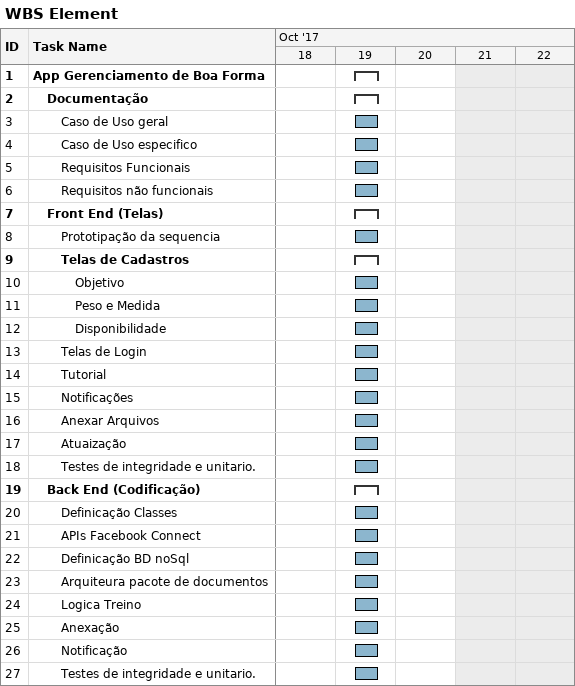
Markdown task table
WBS Element

| ID | Level | Task | Start | Finish |
|---|---|---|---|---|
| 1 | 1 | **App Gerenciamento de Boa Forma** | 2017-10-19 | 2017-10-19 |
| 2 | 2 | **Documentação** | 2017-10-19 | 2017-10-19 |
| 3 | 3 | Caso de Uso geral | 2017-10-19 | 2017-10-19 |
| 4 | 3 | Caso de Uso especifico | 2017-10-19 | 2017-10-19 |
| 5 | 3 | Requisitos Funcionais | 2017-10-19 | 2017-10-19 |
| 6 | 3 | Requisitos não funcionais | 2017-10-19 | 2017-10-19 |
| 7 | 2 | **Front End (Telas)** | 2017-10-19 | 2017-10-19 |
| 8 | 3 | Prototipação da sequencia | 2017-10-19 | 2017-10-19 |
| 9 | 3 | **Telas de Cadastros** | 2017-10-19 | 2017-10-19 |
| 10 | 4 | Objetivo | 2017-10-19 | 2017-10-19 |
| 11 | 4 | Peso e Medida | 2017-10-19 | 2017-10-19 |
| 12 | 4 | Disponibilidade | 2017-10-19 | 2017-10-19 |
| 13 | 3 | Telas de Login | 2017-10-19 | 2017-10-19 |
| 14 | 3 | Tutorial | 2017-10-19 | 2017-10-19 |
| 15 | 3 | Notificações | 2017-10-19 | 2017-10-19 |
| 16 | 3 | Anexar Arquivos | 2017-10-19 | 2017-10-19 |
| 17 | 3 | Atuaização | 2017-10-19 | 2017-10-19 |
| 18 | 3 | Testes de integridade e unitario. | 2017-10-19 | 2017-10-19 |
| 19 | 2 | **Back End (Codificação)** | 2017-10-19 | 2017-10-19 |
| 20 | 3 | Definicação Classes | 2017-10-19 | 2017-10-19 |
| 21 | 3 | APIs Facebook Connect | 2017-10-19 | 2017-10-19 |
| 22 | 3 | Definicação BD noSql | 2017-10-19 | 2017-10-19 |
| 23 | 3 | Arquiteura pacote de documentos | 2017-10-19 | 2017-10-19 |
| 24 | 3 | Logica Treino | 2017-10-19 | 2017-10-19 |
| 25 | 3 | Anexação | 2017-10-19 | 2017-10-19 |
| 26 | 3 | Notificação | 2017-10-19 | 2017-10-19 |
| 27 | 3 | Testes de integridade e unitario. | 2017-10-19 | 2017-10-19 |
